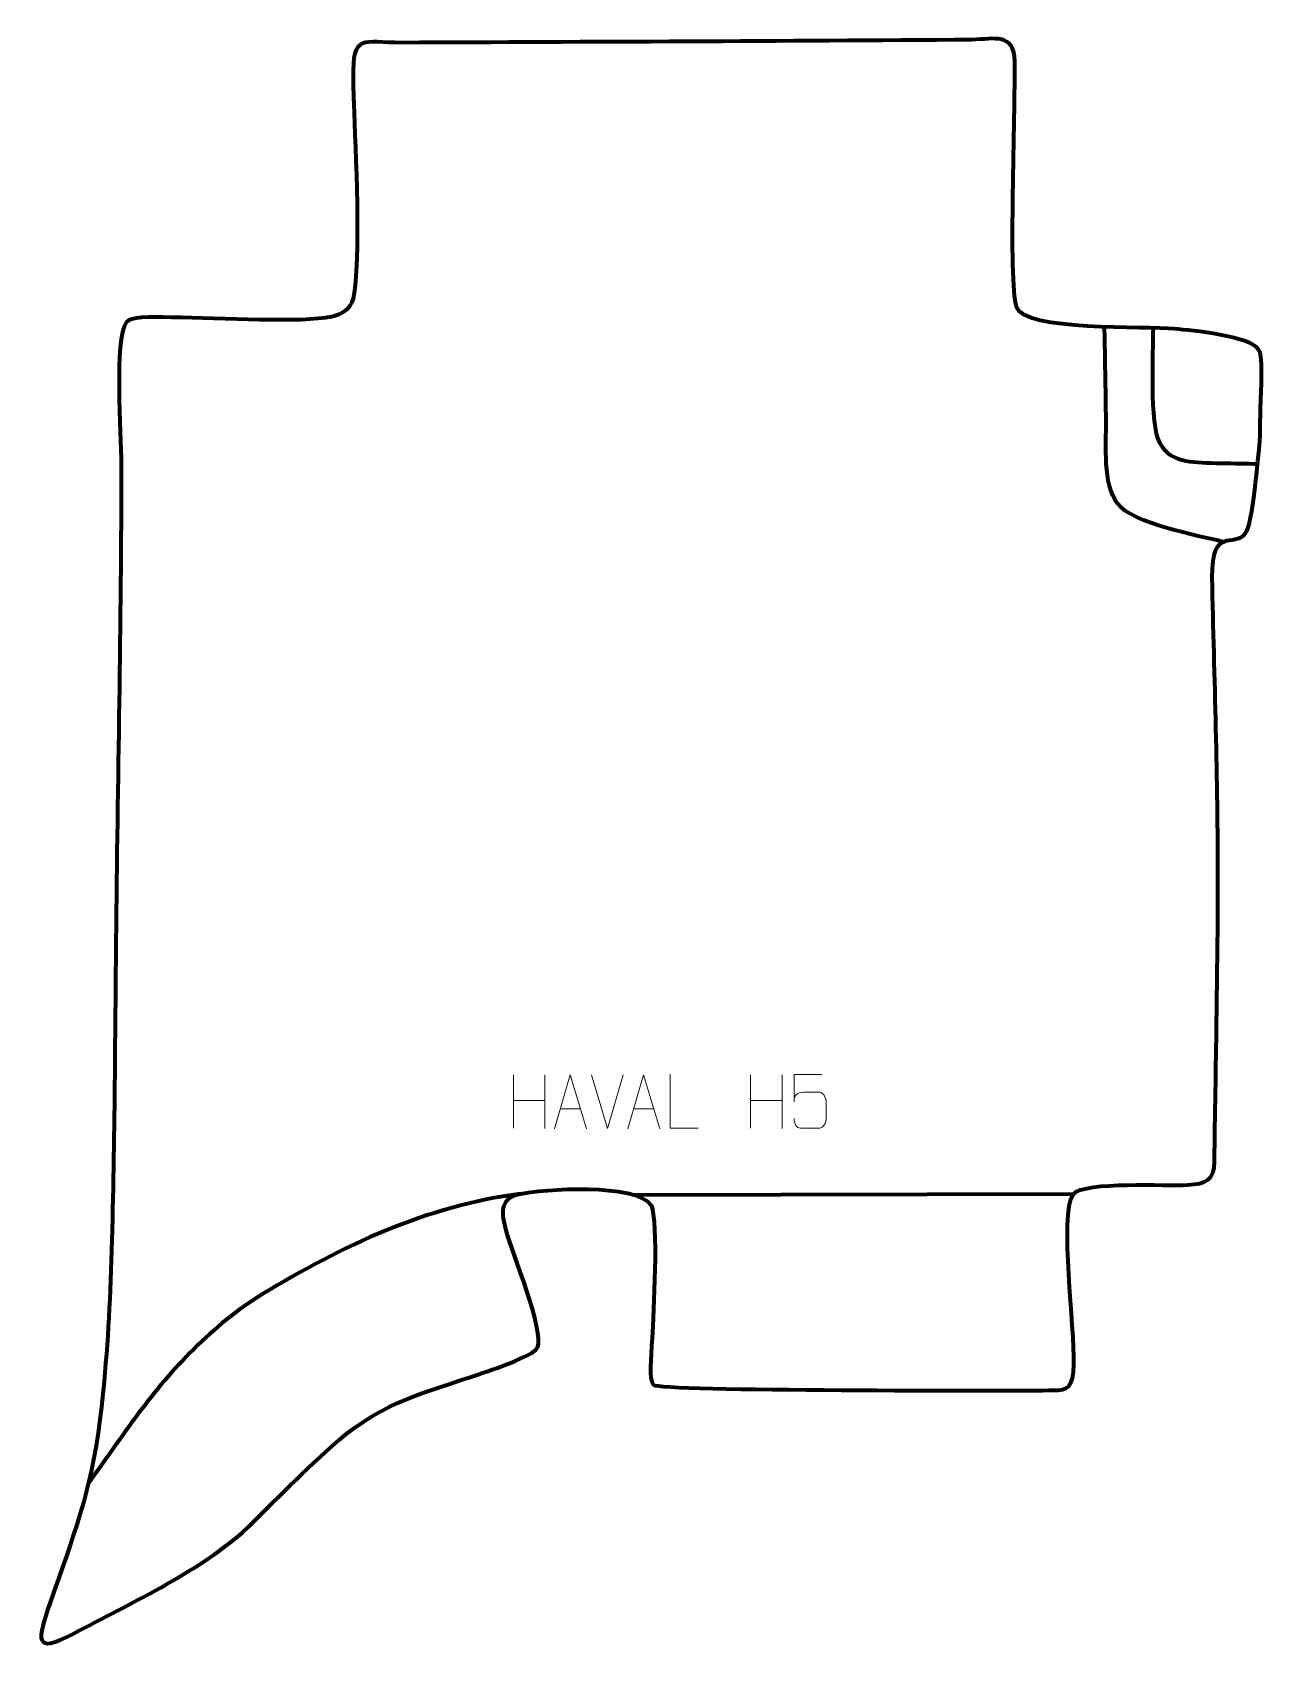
# Model space of a CAD drawing. Header units: millimetres. Extents: x -565 to 6, y 31 to 784.
import ezdxf

# ---------------------------------------------------------------- set-up
doc = ezdxf.new("R2010")
doc.units = ezdxf.units.MM
doc.header["$MEASUREMENT"] = 0
doc.layers.add('layer 2', color=7, linetype='Continuous')
doc.layers.add('layer 3', color=7, linetype='Continuous')

msp = doc.modelspace()

# ---------------------------------------------------------------- linework, layer by layer
at = {"layer": 'layer 2', "color": 142, "lineweight": 158}
for points, knots in [([(-12.2675, 547.4357), (-23.9266, 550.2835), (-54.3541, 555.869), (-61.3188, 565.1802), (-61.3188, 565.1802), (-68.187, 574.3624), (-66.5291, 592.2551), (-66.5536, 603.3496), (-66.5536, 603.3496), (-66.6795, 610.8932), (-66.8057, 618.4367), (-66.9317, 625.9803), (-66.9317, 625.9803), (-67.0408, 632.5181), (-67.1499, 639.0558), (-67.259, 645.5936), (-67.259, 645.5936), (-67.259, 645.5936), (-67.2842, 647.1023), (-67.2842, 647.1023)], [0, 0, 0, 0, 0.16666667, 0.16666667, 0.16666667, 0.16666667, 0.33333333, 0.33333333, 0.33333333, 0.33333333, 0.5, 0.5, 0.5, 0.5, 0.66666667, 0.66666667, 0.66666667, 0.66666667, 1, 1, 1, 1]), ([(-44.815, 646.604), (-44.8678, 635.3535), (-46.5192, 601.8678), (-41.8305, 593.3743), (-41.8305, 593.3743), (-38.8882, 588.0446), (-34.5265, 585.8672), (-29.5889, 584.9917), (-29.5889, 584.9917), (-21.3481, 583.5307), (-5.6918, 584.0434), (3.6303, 583.5767)], [0, 0, 0, 0, 0.25, 0.25, 0.25, 0.25, 0.5, 0.5, 0.5, 0.5, 1, 1, 1, 1]), ([(-338.282, 244.8961), (-381.5744, 239.5868), (-421.2389, 220.6277), (-458.1998, 198.2131), (-458.1998, 198.2131), (-480.9648, 184.3426), (-499.9959, 163.7639), (-515.8636, 142.5555), (-515.8636, 142.5555), (-523.5572, 132.0782), (-530.9985, 121.3603), (-538.6059, 110.8089)], [0, 0, 0, 0, 0.25, 0.25, 0.25, 0.25, 0.5, 0.5, 0.5, 0.5, 1, 1, 1, 1])]:
    msp.add_open_spline(points, degree=3, knots=knots, dxfattribs=at)
msp.add_open_spline([(-81.8571, 244.7904), (-81.8571, 244.7904), (-285.173, 244.3371), (-285.173, 244.3371)], degree=3, dxfattribs=at)
at = {"layer": 'layer 3', "color": 242, "lineweight": 158}
msp.add_open_spline([(-425.8862, 651.8365), (-421.0401, 652.9378), (-417.0118, 655.2775), (-415.8687, 660.35), (-415.8687, 660.35), (-412.1319, 676.9305), (-414.8537, 730.7815), (-415.5471, 750.3074), (-415.5471, 750.3074), (-415.6563, 753.382), (-415.7606, 756.4553), (-415.8438, 759.5308), (-415.8438, 759.5308), (-415.8726, 760.652), (-415.895, 761.7703), (-415.911, 762.8917), (-415.911, 762.8917), (-416.1386, 783.254), (-411.5901, 778.8651), (-393.2566, 778.9412), (-393.2566, 778.9412), (-305.0876, 779.3074), (-216.9141, 779.5694), (-128.7475, 780.3131), (-128.7475, 780.3131), (-118.3279, 780.6105), (-109.1711, 783.6875), (-108.9583, 770.1509), (-108.9583, 770.1509), (-108.5831, 746.2842), (-111.8902, 668.7328), (-108.2126, 656.4485), (-108.2126, 656.4485), (-104.749, 644.8787), (-48.3045, 647.5162), (-34.8125, 646.1806), (-34.8125, 646.1806), (-26.7811, 645.4077), (0.2115, 643.0662), (4.3292, 636.2786), (4.3292, 636.2786), (6.434, 632.8091), (5.2129, 615.7192), (5.0928, 610.7129), (5.0928, 610.7129), (4.983, 606.1364), (4.8818, 601.5631), (4.8084, 596.9857), (4.8084, 596.9857), (4.8084, 596.9857), (4.7628, 593.9475), (4.7628, 593.9475), (4.7628, 593.9475), (3.8939, 586.6128), (1.4683, 555.5025), (-1.9228, 551.381), (-1.9228, 551.381), (-7.7922, 544.2475), (-17.3096, 555.3872), (-17.4076, 530.7968), (-17.4076, 530.7968), (-16.3029, 484.2657), (-14.7277, 437.0815), (-14.7129, 390.5449), (-14.7129, 390.5449), (-14.7831, 347.0268), (-15.7456, 303.4605), (-16.3096, 259.9379), (-16.3096, 259.9379), (-16.4214, 251.3101), (-20.2679, 249.6928), (-28.7047, 249.1138), (-28.7047, 249.1138), (-38.4629, 248.444), (-76.3906, 251.0928), (-81.8571, 244.7904), (-81.8571, 244.7904), (-88.3309, 234.9184), (-81.053, 182.3694), (-81.4893, 166.0123), (-81.4893, 166.0123), (-81.7881, 154.8093), (-84.5456, 153.9163), (-91.082, 153.8402), (-91.082, 153.8402), (-108.2447, 153.6469), (-274.3936, 153.4115), (-276.5319, 156.3772), (-276.5319, 156.3772), (-278.8454, 159.5862), (-277.7621, 167.924), (-277.1642, 178.2515), (-277.1642, 178.2515), (-276.536, 189.3506), (-274.24, 231.7336), (-277.6354, 239.7219), (-277.6354, 239.7219), (-284.8457, 250.1265), (-327.4481, 247.3999), (-339.0144, 244.7359), (-339.0144, 244.7359), (-348.2159, 242.6165), (-346.7239, 235.6501), (-344.8976, 227.9788), (-344.8976, 227.9788), (-342.3201, 217.9654), (-326.7174, 180.9358), (-330.3566, 173.628), (-330.3566, 173.628), (-332.3892, 169.5465), (-352.3066, 163.0473), (-357.3447, 161.3447), (-357.3447, 161.3447), (-382.4602, 152.8572), (-401.4884, 148.5426), (-422.4857, 130.7064), (-422.4857, 130.7064), (-438.2422, 116.8576), (-452.2476, 102.3845), (-467.2064, 87.8137), (-467.2064, 87.8137), (-489.5847, 68.5701), (-519.3853, 54.9314), (-545.4149, 41.0544), (-545.4149, 41.0544), (-564.5922, 30.7986), (-562.0683, 38.5995), (-556.5732, 55.0038), (-556.5732, 55.0038), (-545.5162, 86.7606), (-537.5821, 106.0916), (-533.3407, 140.2964), (-533.3407, 140.2964), (-530.3576, 164.3544), (-529.0932, 185.264), (-528.223, 209.4296), (-528.223, 209.4296), (-526.4984, 260.0936), (-526.4002, 311.679), (-525.8948, 362.404), (-525.8948, 362.404), (-525.1571, 435.9801), (-523.4247, 509.9756), (-523.4219, 583.6018), (-523.4219, 583.6018), (-523.4214, 597.5506), (-526.752, 641.3037), (-521.1048, 649.1426), (-521.1048, 649.1426), (-519.0954, 651.9319), (-510.7877, 651.6321), (-500.1547, 651.529), (-500.1547, 651.529), (-476.4984, 651.2995), (-439.4224, 648.7603), (-425.8862, 651.8365)], degree=3, knots=[0, 0, 0, 0, 0.025, 0.025, 0.025, 0.025, 0.05, 0.05, 0.05, 0.05, 0.075, 0.075, 0.075, 0.075, 0.1, 0.1, 0.1, 0.1, 0.125, 0.125, 0.125, 0.125, 0.15, 0.15, 0.15, 0.15, 0.175, 0.175, 0.175, 0.175, 0.2, 0.2, 0.2, 0.2, 0.225, 0.225, 0.225, 0.225, 0.25, 0.25, 0.25, 0.25, 0.275, 0.275, 0.275, 0.275, 0.3, 0.3, 0.3, 0.3, 0.325, 0.325, 0.325, 0.325, 0.35, 0.35, 0.35, 0.35, 0.375, 0.375, 0.375, 0.375, 0.4, 0.4, 0.4, 0.4, 0.425, 0.425, 0.425, 0.425, 0.45, 0.45, 0.45, 0.45, 0.475, 0.475, 0.475, 0.475, 0.5, 0.5, 0.5, 0.5, 0.525, 0.525, 0.525, 0.525, 0.55, 0.55, 0.55, 0.55, 0.575, 0.575, 0.575, 0.575, 0.6, 0.6, 0.6, 0.6, 0.625, 0.625, 0.625, 0.625, 0.65, 0.65, 0.65, 0.65, 0.675, 0.675, 0.675, 0.675, 0.7, 0.7, 0.7, 0.7, 0.725, 0.725, 0.725, 0.725, 0.75, 0.75, 0.75, 0.75, 0.775, 0.775, 0.775, 0.775, 0.8, 0.8, 0.8, 0.8, 0.825, 0.825, 0.825, 0.825, 0.85, 0.85, 0.85, 0.85, 0.875, 0.875, 0.875, 0.875, 0.9, 0.9, 0.9, 0.9, 0.925, 0.925, 0.925, 0.925, 0.95, 0.95, 0.95, 0.95, 1, 1, 1, 1], dxfattribs=at)
at = {"layer": 'layer 3', "color": 250, "lineweight": 9}
for points in [[(-341.5234, 300.2039), (-341.5234, 300.2039), (-341.5234, 275.4264), (-341.5234, 275.4264)], [(-326.8801, 300.2039), (-326.8801, 300.2039), (-326.8801, 275.2504), (-326.8801, 275.2504)], [(-297.8996, 275.2503), (-297.8996, 275.2503), (-305.2214, 300.2039), (-305.2214, 300.2039)], [(-290.5777, 300.2039), (-290.5777, 300.2039), (-297.8995, 275.2503), (-297.8995, 275.2503)], [(-231.5234, 300.2039), (-231.5234, 300.2039), (-231.5234, 275.4264), (-231.5234, 275.4264)], [(-216.8801, 300.2039), (-216.8801, 300.2039), (-216.8801, 275.2504), (-216.8801, 275.2504)], [(-341.5234, 288.3216), (-341.5234, 288.3216), (-326.8801, 288.322), (-326.8801, 288.322)], [(-231.5234, 288.3216), (-231.5234, 288.3216), (-216.8801, 288.322), (-216.8801, 288.322)], [(-319.7673, 284.4198), (-319.7673, 284.4198), (-310.2716, 284.4198), (-310.2716, 284.4198)], [(-285.7673, 284.4198), (-285.7673, 284.4198), (-276.2716, 284.4198), (-276.2716, 284.4198)]]:
    msp.add_open_spline(points, degree=3, dxfattribs=at)
for points, knots in [([(-322.4899, 275.1704), (-322.4899, 275.1704), (-315.1189, 300.1239), (-315.1189, 300.1239), (-315.1189, 300.1239), (-315.1189, 300.1239), (-307.549, 275.1704), (-307.549, 275.1704)], [0, 0, 0, 0, 0.33333333, 0.33333333, 0.33333333, 0.33333333, 1, 1, 1, 1]), ([(-288.4899, 275.1704), (-288.4899, 275.1704), (-281.1189, 300.1239), (-281.1189, 300.1239), (-281.1189, 300.1239), (-281.1189, 300.1239), (-273.549, 275.1704), (-273.549, 275.1704)], [0, 0, 0, 0, 0.33333333, 0.33333333, 0.33333333, 0.33333333, 1, 1, 1, 1]), ([(-255.8625, 275.4979), (-255.8625, 275.4979), (-268.8116, 275.4979), (-268.8116, 275.4979), (-268.8116, 275.4979), (-268.8116, 275.4979), (-268.8116, 300.4515), (-268.8116, 300.4515)], [0, 0, 0, 0, 0.33333333, 0.33333333, 0.33333333, 0.33333333, 1, 1, 1, 1]), ([(-198.5002, 300.3582), (-198.5002, 300.3582), (-211.3519, 300.3582), (-211.3519, 300.3582), (-211.3519, 300.3582), (-211.3516, 296.1276), (-211.3516, 291.8967), (-211.3519, 287.6655), (-211.3519, 287.6655), (-211.3522, 290.9756), (-209.7212, 292.0474), (-206.9092, 292.1079), (-206.9092, 292.1079), (-204.4696, 292.1082), (-202.0301, 292.1082), (-199.5909, 292.1079), (-199.5909, 292.1079), (-197.9411, 292.1147), (-196.4662, 289.7342), (-196.4377, 287.6655), (-196.4377, 287.6655), (-196.438, 285.0782), (-196.438, 282.4906), (-196.4377, 279.9029), (-196.4377, 279.9029), (-196.3915, 277.9435), (-197.8909, 275.5072), (-199.5168, 275.4487), (-199.5168, 275.4487), (-201.4733, 275.449), (-206.3683, 275.449), (-208.3253, 275.4487), (-208.3253, 275.4487), (-210.1708, 275.4399), (-211.2779, 277.4047), (-211.2987, 279.9558)], [0, 0, 0, 0, 0.1, 0.1, 0.1, 0.1, 0.2, 0.2, 0.2, 0.2, 0.3, 0.3, 0.3, 0.3, 0.4, 0.4, 0.4, 0.4, 0.5, 0.5, 0.5, 0.5, 0.6, 0.6, 0.6, 0.6, 0.7, 0.7, 0.7, 0.7, 0.8, 0.8, 0.8, 0.8, 1, 1, 1, 1])]:
    msp.add_open_spline(points, degree=3, knots=knots, dxfattribs=at)

doc.saveas('drawing.dxf')
